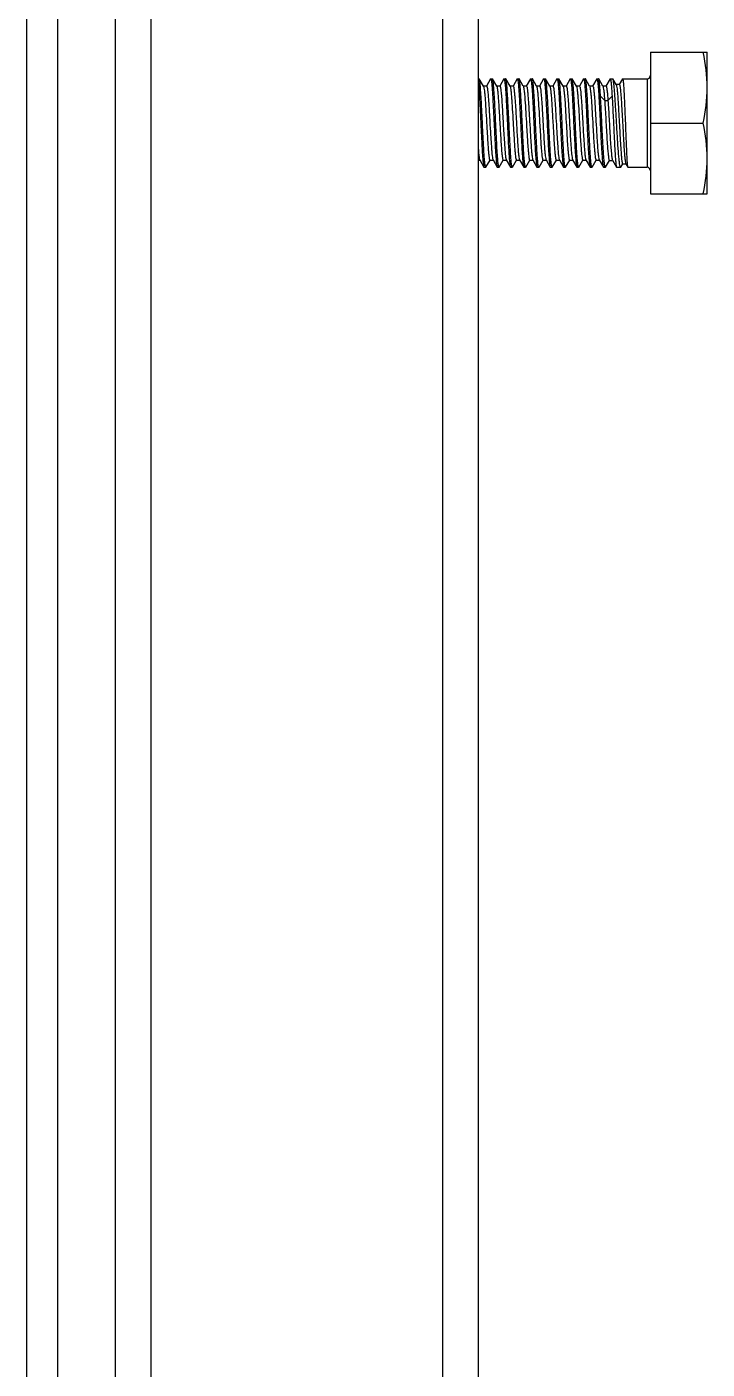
# Model space of a CAD drawing. Extents: x 1031190 to 1725648, y 733081 to 1571294.
# Drawn here: x 1132895 to 1133580, y 1236641 to 1237991 of the extents above; entities that cross this region are included whole.
import ezdxf

# ---------------------------------------------------------------- set-up
doc = ezdxf.new("R2010")
doc.units = 0
doc.header["$LTSCALE"] = 1000
doc.header["$MEASUREMENT"] = 0

msp = doc.modelspace()

# ---------------------------------------------------------------- linework, layer by layer
at = {"linetype": 'Continuous'}
for p, q in [((1132895.5, 1235660.5), (1132895.5, 1238674.2)), ((1132926.6, 1236243.7), (1132926.6, 1238542.7)), ((1132984.4, 1238358.6), (1132984.4, 1235399)), ((1133020, 1238358.6), (1133020, 1235399)), ((1133313.6, 1238358.6), (1133313.6, 1235399)), ((1133349.2, 1238358.6), (1133349.2, 1235399)), ((1133522.7, 1237965.4), (1133522.7, 1237823.1)), ((1133522.7, 1237965.4), (1133579.7, 1237965.4)), ((1133579.7, 1237823.1), (1133579.7, 1237965.4)), ((1133349.2, 1237938.8), (1133350.3, 1237938.8)), ((1133350.5, 1237938.6), (1133350.3, 1237938.8)), ((1133354.7, 1237931.4), (1133350.5, 1237938.6)), ((1133361.8, 1237938.6), (1133357.7, 1237931.5)), ((1133361.8, 1237938.6), (1133362, 1237938.8)), ((1133362, 1237938.8), (1133363.7, 1237938.8)), ((1133363.9, 1237938.6), (1133363.7, 1237938.8)), ((1133368.1, 1237931.4), (1133363.9, 1237938.6)), ((1133375.2, 1237938.6), (1133371.1, 1237931.5)), ((1133375.2, 1237938.6), (1133375.4, 1237938.8)), ((1133375.4, 1237938.8), (1133377, 1237938.8)), ((1133377.2, 1237938.6), (1133377, 1237938.8)), ((1133381.4, 1237931.4), (1133377.2, 1237938.6)), ((1133388.5, 1237938.6), (1133384.4, 1237931.5)), ((1133388.5, 1237938.6), (1133388.7, 1237938.8)), ((1133388.7, 1237938.8), (1133390.4, 1237938.8)), ((1133390.6, 1237938.6), (1133390.4, 1237938.8)), ((1133394.7, 1237931.4), (1133390.6, 1237938.6)), ((1133401.9, 1237938.6), (1133397.8, 1237931.5)), ((1133401.9, 1237938.6), (1133402.1, 1237938.8)), ((1133402.1, 1237938.8), (1133403.7, 1237938.8)), ((1133403.9, 1237938.6), (1133403.7, 1237938.8)), ((1133408.1, 1237931.4), (1133403.9, 1237938.6)), ((1133415.2, 1237938.6), (1133411.1, 1237931.5)), ((1133415.2, 1237938.6), (1133415.4, 1237938.8)), ((1133415.4, 1237938.8), (1133417.1, 1237938.8)), ((1133421.4, 1237931.4), (1133417.2, 1237938.6)), ((1133428.6, 1237938.6), (1133424.5, 1237931.5)), ((1133428.6, 1237938.6), (1133428.7, 1237938.8)), ((1133428.7, 1237938.8), (1133430.4, 1237938.8)), ((1133430.6, 1237938.6), (1133430.4, 1237938.8)), ((1133434.8, 1237931.4), (1133430.6, 1237938.6)), ((1133441.9, 1237938.6), (1133437.8, 1237931.5)), ((1133441.9, 1237938.6), (1133442.1, 1237938.8)), ((1133442.1, 1237938.8), (1133443.8, 1237938.8)), ((1133443.9, 1237938.6), (1133443.8, 1237938.8)), ((1133448.1, 1237931.4), (1133443.9, 1237938.6)), ((1133455.3, 1237938.6), (1133451.2, 1237931.5)), ((1133455.3, 1237938.6), (1133455.4, 1237938.8)), ((1133455.4, 1237938.8), (1133457.1, 1237938.8)), ((1133457.3, 1237938.6), (1133457.1, 1237938.8)), ((1133461.5, 1237931.4), (1133457.3, 1237938.6)), ((1133468.6, 1237938.6), (1133464.5, 1237931.5)), ((1133468.6, 1237938.6), (1133468.8, 1237938.8)), ((1133468.8, 1237938.8), (1133470.5, 1237938.8)), ((1133474.8, 1237931.4), (1133470.6, 1237938.6)), ((1133482, 1237938.6), (1133477.8, 1237931.5)), ((1133482, 1237938.6), (1133482.1, 1237938.8)), ((1133482.1, 1237938.8), (1133484.7, 1237938.8)), ((1133484.9, 1237938.6), (1133484.7, 1237938.8)), ((1133488.2, 1237932.9), (1133484.9, 1237938.6)), ((1133491.3, 1237933), (1133488.1, 1237933)), ((1133494.5, 1237938.6), (1133491.2, 1237933)), ((1133494.5, 1237938.6), (1133494.6, 1237938.8)), ((1133494.6, 1237938.8), (1133519.2, 1237938.8)), ((1133519.2, 1237938.8), (1133519.2, 1237849.8)), ((1133357.8, 1237931.5), (1133354.6, 1237931.5)), ((1133354.7, 1237931.4), (1133354.8, 1237931.1)), ((1133371.2, 1237931.5), (1133367.9, 1237931.5)), ((1133384.5, 1237931.5), (1133381.3, 1237931.5)), ((1133381.4, 1237931.4), (1133381.5, 1237931.1)), ((1133397.9, 1237931.5), (1133394.6, 1237931.5)), ((1133394.7, 1237931.4), (1133394.8, 1237931.2)), ((1133411.2, 1237931.5), (1133408, 1237931.5)), ((1133408.1, 1237931.4), (1133408.2, 1237931.2)), ((1133424.6, 1237931.5), (1133421.3, 1237931.5)), ((1133437.9, 1237931.5), (1133434.7, 1237931.5)), ((1133434.8, 1237931.4), (1133434.9, 1237931.2)), ((1133451.3, 1237931.5), (1133448, 1237931.5)), ((1133448.1, 1237931.4), (1133448.2, 1237931.2)), ((1133464.6, 1237931.5), (1133461.4, 1237931.5)), ((1133461.5, 1237931.4), (1133461.6, 1237931.2)), ((1133472.4, 1237921.2), (1133476.6, 1237916.8)), ((1133478, 1237931.5), (1133474.7, 1237931.5)), ((1133479.9, 1237916.8), (1133484.1, 1237921.2)), ((1133476.6, 1237916.8), (1133479.9, 1237916.8)), ((1133420.4, 1237894.3), (1133420.3, 1237896.7)), ((1133432, 1237896.7), (1133432.1, 1237894.3)), ((1133522.7, 1237894.3), (1133575.7, 1237894.3)), ((1133349.2, 1237857), (1133351.1, 1237857)), ((1133351, 1237857.2), (1133355.2, 1237849.9)), ((1133357.2, 1237849.9), (1133361.3, 1237857)), ((1133361.2, 1237857), (1133364.4, 1237857)), ((1133364.3, 1237857.2), (1133368.5, 1237849.9)), ((1133370.5, 1237849.9), (1133374.6, 1237857)), ((1133374.5, 1237857), (1133377.8, 1237857)), ((1133377.6, 1237857.2), (1133381.9, 1237849.9)), ((1133383.9, 1237849.9), (1133388, 1237857)), ((1133387.9, 1237857), (1133391.1, 1237857)), ((1133391, 1237857.2), (1133395.2, 1237849.9)), ((1133397.2, 1237849.9), (1133401.3, 1237857)), ((1133401.2, 1237857), (1133404.4, 1237857)), ((1133404.3, 1237857.2), (1133408.5, 1237849.9)), ((1133410.6, 1237849.9), (1133414.7, 1237857)), ((1133414.6, 1237857), (1133417.8, 1237857)), ((1133417.7, 1237857.2), (1133421.9, 1237849.9)), ((1133423.9, 1237849.9), (1133428, 1237857)), ((1133427.9, 1237857), (1133431.1, 1237857)), ((1133431, 1237857.2), (1133435.2, 1237849.9)), ((1133437.3, 1237849.9), (1133441.4, 1237857)), ((1133441.2, 1237857), (1133444.5, 1237857)), ((1133444.4, 1237857.2), (1133448.6, 1237849.9)), ((1133450.6, 1237849.9), (1133454.7, 1237857)), ((1133454.6, 1237857), (1133457.8, 1237857)), ((1133457.7, 1237857.2), (1133461.9, 1237849.9)), ((1133464, 1237849.9), (1133468, 1237857)), ((1133467.9, 1237857), (1133471.2, 1237857)), ((1133471.1, 1237857.2), (1133475.3, 1237849.9)), ((1133477.5, 1237850), (1133481.4, 1237856.7)), ((1133481.3, 1237856.7), (1133484.5, 1237856.7)), ((1133484.4, 1237856.9), (1133488.5, 1237849.9)), ((1133493, 1237850), (1133494.8, 1237853.1)), ((1133494.7, 1237853.1), (1133497.9, 1237853.1)), ((1133497.8, 1237853.3), (1133497.9, 1237853.1)), ((1133497.9, 1237853.1), (1133499.8, 1237849.9)), ((1133355.2, 1237849.9), (1133355.3, 1237849.8)), ((1133355.3, 1237849.8), (1133357, 1237849.8)), ((1133357.2, 1237849.9), (1133357, 1237849.8)), ((1133368.5, 1237849.9), (1133368.7, 1237849.8)), ((1133368.7, 1237849.8), (1133370.4, 1237849.8)), ((1133370.5, 1237849.9), (1133370.4, 1237849.8)), ((1133381.9, 1237849.9), (1133382, 1237849.8)), ((1133382, 1237849.8), (1133383.7, 1237849.8)), ((1133383.9, 1237849.9), (1133383.7, 1237849.8)), ((1133395.2, 1237849.9), (1133395.4, 1237849.8)), ((1133395.4, 1237849.8), (1133397, 1237849.8)), ((1133397.2, 1237849.9), (1133397, 1237849.8)), ((1133408.5, 1237849.9), (1133408.7, 1237849.8)), ((1133408.7, 1237849.8), (1133410.4, 1237849.8)), ((1133410.6, 1237849.9), (1133410.4, 1237849.8)), ((1133421.9, 1237849.9), (1133422.1, 1237849.8)), ((1133422.1, 1237849.8), (1133423.7, 1237849.8)), ((1133423.9, 1237849.9), (1133423.7, 1237849.8)), ((1133435.2, 1237849.9), (1133435.4, 1237849.8)), ((1133435.4, 1237849.8), (1133437.1, 1237849.8)), ((1133437.3, 1237849.9), (1133437.1, 1237849.8)), ((1133448.6, 1237849.9), (1133448.8, 1237849.8)), ((1133448.8, 1237849.8), (1133450.4, 1237849.8)), ((1133450.6, 1237849.9), (1133450.4, 1237849.8)), ((1133461.9, 1237849.9), (1133462.1, 1237849.8)), ((1133462.1, 1237849.8), (1133463.8, 1237849.8)), ((1133464, 1237849.9), (1133463.8, 1237849.8)), ((1133475.3, 1237849.9), (1133475.5, 1237849.8)), ((1133475.5, 1237849.8), (1133477.3, 1237849.8)), ((1133477.5, 1237850), (1133477.3, 1237849.8)), ((1133488.5, 1237849.9), (1133488.7, 1237849.8)), ((1133488.7, 1237849.8), (1133492.7, 1237849.8)), ((1133493, 1237850), (1133492.7, 1237849.8)), ((1133499.8, 1237849.9), (1133499.9, 1237849.8)), ((1133499.9, 1237849.8), (1133519.2, 1237849.8)), ((1133522.7, 1237823.1), (1133579.7, 1237823.1))]:
    msp.add_line(p, q, dxfattribs=at)
for centre, start, end in [((1133519.2, 1237942.3), 270, 0), ((1133519.2, 1237846.2), 0, 90)]:
    msp.add_arc(centre, 3.56, start, end, dxfattribs=at)
for points in [[(1133579.7, 1237929.9), (1133579.7, 1237941.8), (1133578.1, 1237953.8), (1133575.7, 1237965.4)], [(1133575.7, 1237894.3), (1133578.1, 1237906), (1133579.7, 1237917.9), (1133579.7, 1237929.9)], [(1133579.7, 1237858.7), (1133579.7, 1237870.6), (1133578.1, 1237882.6), (1133575.7, 1237894.3)], [(1133575.7, 1237823.1), (1133578.1, 1237834.8), (1133579.7, 1237846.7), (1133579.7, 1237858.7)]]:
    msp.add_open_spline(points, degree=3, dxfattribs=at)
for points, knots in [([(1133349.2, 1237937.2), (1133349.6, 1237935.2), (1133350, 1237929.9), (1133350.7, 1237920.4), (1133351.3, 1237908.1), (1133351.8, 1237899), (1133352, 1237894.3)], [0, 0, 0, 0, 0.140058, 0.370691, 0.667791, 1, 1, 1, 1]), ([(1133353.7, 1237894.3), (1133353.4, 1237899.7), (1133353, 1237907.5), (1133352.5, 1237917.6), (1133352.1, 1237924.1), (1133351.7, 1237929.5), (1133351.4, 1237933.8), (1133351, 1237936.7), (1133350.8, 1237938.2), (1133350.5, 1237938.6)], [0, 0, 0, 0, 0.363957, 0.530228, 0.678248, 0.80294, 0.900058, 0.966367, 1, 1, 1, 1]), ([(1133362, 1237938.8), (1133362.1, 1237938.8), (1133362.3, 1237938.4), (1133362.5, 1237937.8), (1133362.7, 1237936.7), (1133363, 1237934.5), (1133363.3, 1237930.8), (1133363.7, 1237925.3), (1133364.1, 1237918.7), (1133364.5, 1237911.1), (1133364.9, 1237902.8), (1133365.2, 1237897.2), (1133365.3, 1237894.3)], [0, 0, 0, 0, 0.006677, 0.021736, 0.045902, 0.079117, 0.171507, 0.295565, 0.446598, 0.618848, 0.805696, 1, 1, 1, 1]), ([(1133367, 1237894.3), (1133366.8, 1237899.7), (1133366.4, 1237907.5), (1133365.9, 1237917.6), (1133365.5, 1237924.1), (1133365.1, 1237929.5), (1133364.7, 1237933.8), (1133364.3, 1237936.7), (1133364.1, 1237938.2), (1133363.9, 1237938.6)], [0, 0, 0, 0, 0.363958, 0.530225, 0.678245, 0.80294, 0.90006, 0.966367, 1, 1, 1, 1]), ([(1133375.4, 1237938.8), (1133375.5, 1237938.8), (1133375.7, 1237938.4), (1133375.8, 1237937.8), (1133376, 1237936.7), (1133376.3, 1237934.5), (1133376.7, 1237930.8), (1133377.1, 1237925.3), (1133377.5, 1237918.7), (1133377.9, 1237911.1), (1133378.3, 1237902.8), (1133378.6, 1237897.2), (1133378.7, 1237894.3)], [0, 0, 0, 0, 0.006686, 0.021758, 0.045933, 0.079154, 0.171555, 0.295617, 0.446646, 0.618881, 0.805711, 1, 1, 1, 1]), ([(1133380.4, 1237894.3), (1133380.1, 1237899.7), (1133379.7, 1237907.5), (1133379.2, 1237917.6), (1133378.8, 1237924.1), (1133378.4, 1237929.5), (1133378.1, 1237933.8), (1133377.7, 1237936.7), (1133377.5, 1237938.2), (1133377.2, 1237938.6)], [0, 0, 0, 0, 0.363963, 0.530225, 0.678242, 0.802937, 0.90006, 0.966368, 1, 1, 1, 1]), ([(1133388.7, 1237938.8), (1133388.8, 1237938.8), (1133389, 1237938.4), (1133389.2, 1237937.8), (1133389.4, 1237936.7), (1133389.7, 1237934.5), (1133390, 1237930.8), (1133390.4, 1237925.3), (1133390.8, 1237918.7), (1133391.2, 1237911.1), (1133391.6, 1237902.8), (1133391.9, 1237897.2), (1133392, 1237894.3)], [0, 0, 0, 0, 0.006697, 0.021779, 0.045964, 0.079195, 0.171609, 0.295674, 0.446694, 0.618911, 0.805729, 1, 1, 1, 1]), ([(1133393.7, 1237894.3), (1133393.5, 1237899.7), (1133393.1, 1237907.5), (1133392.5, 1237917.6), (1133392.2, 1237924.1), (1133391.8, 1237929.5), (1133391.4, 1237933.8), (1133391, 1237936.7), (1133390.8, 1237938.2), (1133390.6, 1237938.6)], [0, 0, 0, 0, 0.363962, 0.530226, 0.678239, 0.802933, 0.900057, 0.966368, 1, 1, 1, 1]), ([(1133402.1, 1237938.8), (1133402.2, 1237938.8), (1133402.3, 1237938.4), (1133402.5, 1237937.8), (1133402.7, 1237936.7), (1133403, 1237934.5), (1133403.4, 1237930.8), (1133403.8, 1237925.3), (1133404.2, 1237918.7), (1133404.6, 1237911.1), (1133405, 1237902.8), (1133405.2, 1237897.2), (1133405.4, 1237894.3)], [0, 0, 0, 0, 0.006676, 0.021733, 0.045899, 0.079113, 0.171508, 0.295569, 0.446596, 0.61884, 0.805693, 1, 1, 1, 1]), ([(1133407.1, 1237894.3), (1133406.8, 1237899.7), (1133406.4, 1237907.5), (1133405.9, 1237917.6), (1133405.5, 1237924.1), (1133405.1, 1237929.5), (1133404.8, 1237933.8), (1133404.4, 1237936.7), (1133404.1, 1237938.2), (1133403.9, 1237938.6)], [0, 0, 0, 0, 0.363961, 0.530225, 0.678245, 0.802939, 0.90006, 0.966367, 1, 1, 1, 1]), ([(1133415.4, 1237938.8), (1133415.5, 1237938.8), (1133415.7, 1237938.4), (1133415.8, 1237937.8), (1133416.1, 1237936.7), (1133416.4, 1237934.5), (1133416.7, 1237930.8), (1133417.1, 1237925.3), (1133417.5, 1237918.7), (1133417.9, 1237911.1), (1133418.3, 1237902.8), (1133418.6, 1237897.2), (1133418.7, 1237894.3)], [0, 0, 0, 0, 0.006689, 0.021763, 0.04594, 0.079164, 0.171568, 0.295631, 0.446657, 0.618886, 0.805714, 1, 1, 1, 1]), ([(1133417.2, 1237938.6), (1133417.2, 1237938.6), (1133417.2, 1237938.7), (1133417.1, 1237938.8), (1133417.1, 1237938.8)], [0, 0, 0, 0, 0.600612, 1, 1, 1, 1]), ([(1133420.3, 1237896.7), (1133420, 1237901.8), (1133419.7, 1237909.3), (1133419.2, 1237918.8), (1133418.8, 1237925), (1133418.4, 1237930.1), (1133418.1, 1237934.1), (1133417.7, 1237936.8), (1133417.5, 1237938.2), (1133417.2, 1237938.6)], [0, 0, 0, 0, 0.367266, 0.533405, 0.680662, 0.804347, 0.900563, 0.966339, 1, 1, 1, 1]), ([(1133428.7, 1237938.8), (1133428.8, 1237938.8), (1133429, 1237938.4), (1133429.2, 1237937.9), (1133429.4, 1237936.8), (1133429.7, 1237934.8), (1133430, 1237931.3), (1133430.4, 1237926.2), (1133430.8, 1237919.9), (1133431.2, 1237912.7), (1133431.6, 1237904.9), (1133431.8, 1237899.5), (1133432, 1237896.7)], [0, 0, 0, 0, 0.006689, 0.021571, 0.045424, 0.078208, 0.169526, 0.292465, 0.442701, 0.6149, 0.802905, 1, 1, 1, 1]), ([(1133433.8, 1237894.3), (1133433.5, 1237899.7), (1133433.1, 1237907.5), (1133432.6, 1237917.6), (1133432.2, 1237924.1), (1133431.8, 1237929.5), (1133431.5, 1237933.8), (1133431.1, 1237936.7), (1133430.8, 1237938.2), (1133430.6, 1237938.6)], [0, 0, 0, 0, 0.363957, 0.530226, 0.678247, 0.80294, 0.900059, 0.966367, 1, 1, 1, 1]), ([(1133442.1, 1237938.8), (1133442.2, 1237938.8), (1133442.4, 1237938.4), (1133442.5, 1237937.8), (1133442.8, 1237936.7), (1133443, 1237934.5), (1133443.4, 1237930.8), (1133443.8, 1237925.3), (1133444.2, 1237918.7), (1133444.6, 1237911.1), (1133445, 1237902.8), (1133445.3, 1237897.2), (1133445.4, 1237894.3)], [0, 0, 0, 0, 0.00668, 0.021743, 0.045911, 0.079128, 0.171521, 0.29558, 0.446613, 0.618858, 0.805701, 1, 1, 1, 1]), ([(1133447.1, 1237894.3), (1133446.8, 1237899.7), (1133446.5, 1237907.5), (1133445.9, 1237917.6), (1133445.6, 1237924.1), (1133445.2, 1237929.5), (1133444.8, 1237933.8), (1133444.4, 1237936.7), (1133444.2, 1237938.2), (1133443.9, 1237938.6)], [0, 0, 0, 0, 0.363959, 0.530225, 0.678245, 0.80294, 0.900061, 0.966367, 1, 1, 1, 1]), ([(1133455.4, 1237938.8), (1133455.5, 1237938.8), (1133455.7, 1237938.4), (1133455.9, 1237937.8), (1133456.1, 1237936.7), (1133456.4, 1237934.5), (1133456.7, 1237930.8), (1133457.1, 1237925.3), (1133457.5, 1237918.7), (1133458, 1237911.1), (1133458.4, 1237902.8), (1133458.6, 1237897.2), (1133458.8, 1237894.3)], [0, 0, 0, 0, 0.006689, 0.021764, 0.045941, 0.079165, 0.171569, 0.295632, 0.446659, 0.618889, 0.805716, 1, 1, 1, 1]), ([(1133460.4, 1237894.3), (1133460.2, 1237899.7), (1133459.8, 1237907.5), (1133459.3, 1237917.6), (1133458.9, 1237924.1), (1133458.5, 1237929.5), (1133458.2, 1237933.8), (1133457.8, 1237936.7), (1133457.5, 1237938.2), (1133457.3, 1237938.6)], [0, 0, 0, 0, 0.363963, 0.530225, 0.678242, 0.802937, 0.90006, 0.966368, 1, 1, 1, 1]), ([(1133468.8, 1237938.8), (1133468.9, 1237938.8), (1133469.1, 1237938.4), (1133469.2, 1237937.8), (1133469.4, 1237936.7), (1133469.7, 1237934.5), (1133470.1, 1237930.8), (1133470.5, 1237925.3), (1133470.9, 1237918.7), (1133471.3, 1237911.1), (1133471.7, 1237902.8), (1133472, 1237897.2), (1133472.1, 1237894.3)], [0, 0, 0, 0, 0.006697, 0.021779, 0.045964, 0.079194, 0.171609, 0.295674, 0.446694, 0.618911, 0.805729, 1, 1, 1, 1]), ([(1133470.6, 1237938.6), (1133470.6, 1237938.6), (1133470.6, 1237938.7), (1133470.5, 1237938.8), (1133470.5, 1237938.8)], [0, 0, 0, 0, 0.600476, 1, 1, 1, 1]), ([(1133472.4, 1237921.2), (1133472.3, 1237923.5), (1133472, 1237927.5), (1133471.6, 1237932.7), (1133471.2, 1237936.1), (1133470.9, 1237937.8), (1133470.7, 1237938.4), (1133470.6, 1237938.6)], [0, 0, 0, 0, 0.387446, 0.690986, 0.897716, 0.962073, 1, 1, 1, 1]), ([(1133482.1, 1237938.8), (1133482.3, 1237938.8), (1133482.5, 1237938.2), (1133482.7, 1237937.4), (1133482.9, 1237935.9), (1133483.1, 1237934), (1133483.4, 1237931.4), (1133483.7, 1237927.1), (1133483.9, 1237923.7), (1133484.1, 1237921.2)], [0, 0, 0, 0, 0.021546, 0.072917, 0.155846, 0.269667, 0.412995, 0.584026, 1, 1, 1, 1]), ([(1133488.6, 1237894.3), (1133488.3, 1237899.6), (1133487.8, 1237907.4), (1133487.2, 1237917.4), (1133486.8, 1237923.9), (1133486.3, 1237929.3), (1133485.9, 1237933.6), (1133485.4, 1237936.5), (1133485.2, 1237938.1), (1133484.9, 1237938.6)], [0, 0, 0, 0, 0.361155, 0.526427, 0.673911, 0.798642, 0.896457, 0.964179, 1, 1, 1, 1]), ([(1133488.2, 1237932.9), (1133488.4, 1237932.4), (1133488.7, 1237930.9), (1133489.1, 1237928.1), (1133489.5, 1237924), (1133489.9, 1237918.7), (1133490.3, 1237912.5), (1133490.8, 1237903.1), (1133491.3, 1237893.3), (1133491.9, 1237883.4), (1133492.3, 1237876.3), (1133492.7, 1237869.9), (1133493.1, 1237864.3), (1133493.4, 1237859.7), (1133493.8, 1237856.4), (1133494.1, 1237854.3), (1133494.4, 1237853.4), (1133494.6, 1237853.1), (1133494.7, 1237853.1)], [0, 0, 0, 0, 0.018844, 0.055045, 0.107437, 0.174076, 0.252464, 0.339678, 0.527511, 0.621285, 0.710453, 0.791854, 0.862644, 0.920393, 0.963178, 0.989688, 0.996707, 1, 1, 1, 1]), ([(1133491.3, 1237933), (1133491.4, 1237933), (1133491.6, 1237932.7), (1133491.8, 1237932.2), (1133492, 1237931.3), (1133492.3, 1237929.3), (1133492.6, 1237926.1), (1133493, 1237921.4), (1133493.4, 1237915.6), (1133493.8, 1237909), (1133494.2, 1237901.9), (1133494.8, 1237892), (1133495.3, 1237882.2), (1133495.8, 1237872.9), (1133496.2, 1237866.9), (1133496.6, 1237861.8), (1133497, 1237857.8), (1133497.4, 1237855.1), (1133497.6, 1237853.7), (1133497.8, 1237853.3)], [0, 0, 0, 0, 0.003488, 0.010904, 0.022688, 0.038824, 0.083607, 0.143647, 0.216697, 0.300025, 0.390537, 0.484902, 0.671459, 0.756962, 0.833182, 0.897479, 0.947675, 0.982144, 1, 1, 1, 1]), ([(1133494.6, 1237938.8), (1133494.7, 1237938.8), (1133494.9, 1237938.4), (1133495, 1237937.8), (1133495.2, 1237936.7), (1133495.4, 1237934.5), (1133495.7, 1237930.8), (1133496, 1237925.3), (1133496.4, 1237918.7), (1133496.7, 1237911.1), (1133497, 1237902.8), (1133497.2, 1237897.2), (1133497.4, 1237894.3)], [0, 0, 0, 0, 0.006203, 0.021073, 0.045141, 0.078305, 0.170688, 0.294821, 0.44599, 0.618417, 0.805472, 1, 1, 1, 1]), ([(1133354.8, 1237931.1), (1133355, 1237930.6), (1133355.3, 1237929), (1133355.7, 1237926.2), (1133356.1, 1237922.2), (1133356.6, 1237915.1), (1133357.2, 1237904.7), (1133357.9, 1237893.8), (1133358.4, 1237884.7), (1133358.8, 1237878.3), (1133359.2, 1237872.4), (1133359.5, 1237867.2), (1133359.9, 1237863.1), (1133360.3, 1237860), (1133360.6, 1237858.1), (1133360.9, 1237857.2), (1133361.1, 1237857), (1133361.2, 1237857)], [0, 0, 0, 0, 0.023208, 0.06259, 0.116944, 0.184435, 0.349152, 0.534126, 0.626268, 0.713899, 0.79398, 0.86374, 0.920773, 0.963144, 0.989509, 0.996558, 1, 1, 1, 1]), ([(1133357.8, 1237931.5), (1133357.9, 1237931.5), (1133358.1, 1237931.3), (1133358.4, 1237930.4), (1133358.7, 1237928.5), (1133359.1, 1237925.3), (1133359.5, 1237920.9), (1133359.9, 1237915.7), (1133360.3, 1237909.6), (1133360.7, 1237903), (1133361.2, 1237893.8), (1133361.7, 1237884.6), (1133362.3, 1237875.9), (1133362.7, 1237870.2), (1133363, 1237865.4), (1133363.4, 1237861.6), (1133363.8, 1237859), (1133364.1, 1237857.6), (1133364.3, 1237857.2)], [0, 0, 0, 0, 0.003516, 0.010771, 0.037949, 0.081609, 0.140308, 0.211978, 0.294061, 0.383613, 0.477416, 0.664254, 0.750571, 0.827952, 0.893624, 0.945254, 0.981055, 1, 1, 1, 1]), ([(1133368.1, 1237931.4), (1133368.2, 1237931.1), (1133368.4, 1237930.4), (1133368.8, 1237928.3), (1133369.2, 1237924.4), (1133369.7, 1237918.3), (1133370.2, 1237910.7), (1133370.7, 1237902), (1133371.4, 1237890), (1133371.9, 1237881), (1133372.3, 1237875.1)], [0, 0, 0, 0, 0.014139, 0.038106, 0.114569, 0.22512, 0.362916, 0.519336, 0.684562, 1, 1, 1, 1]), ([(1133371.2, 1237931.5), (1133371.3, 1237931.5), (1133371.6, 1237931), (1133371.8, 1237930.1), (1133372.1, 1237928.5), (1133372.3, 1237926.3), (1133372.6, 1237923.5), (1133373, 1237918.9), (1133373.5, 1237912.2), (1133374, 1237903.3), (1133374.5, 1237893.8), (1133375.1, 1237884.3), (1133375.5, 1237878.1), (1133375.7, 1237875.1)], [0, 0, 0, 0, 0.007549, 0.025288, 0.053782, 0.092698, 0.14142, 0.199125, 0.337396, 0.498012, 0.669894, 0.841157, 1, 1, 1, 1]), ([(1133381.5, 1237931.1), (1133381.7, 1237930.6), (1133382, 1237929.1), (1133382.4, 1237926.2), (1133382.7, 1237922.2), (1133383.3, 1237915.1), (1133383.9, 1237904.8), (1133384.6, 1237893.8), (1133385.1, 1237884.8), (1133385.5, 1237878.3), (1133385.9, 1237872.4), (1133386.2, 1237867.3), (1133386.6, 1237863.1), (1133387, 1237860), (1133387.3, 1237858.1), (1133387.6, 1237857.2), (1133387.8, 1237857), (1133387.9, 1237857)], [0, 0, 0, 0, 0.022931, 0.062083, 0.116262, 0.183637, 0.34829, 0.533386, 0.625634, 0.713389, 0.793599, 0.863481, 0.920621, 0.963074, 0.989491, 0.996553, 1, 1, 1, 1]), ([(1133384.5, 1237931.5), (1133384.6, 1237931.5), (1133384.8, 1237931.3), (1133385.1, 1237930.4), (1133385.4, 1237928.5), (1133385.8, 1237925.3), (1133386.2, 1237920.9), (1133386.6, 1237915.7), (1133387, 1237909.6), (1133387.4, 1237903), (1133387.9, 1237893.8), (1133388.4, 1237884.6), (1133389, 1237875.9), (1133389.3, 1237870.2), (1133389.7, 1237865.4), (1133390.1, 1237861.6), (1133390.5, 1237859), (1133390.8, 1237857.6), (1133391, 1237857.2)], [0, 0, 0, 0, 0.003516, 0.010771, 0.037949, 0.081609, 0.140308, 0.211978, 0.294061, 0.383613, 0.477416, 0.664254, 0.750571, 0.827952, 0.893624, 0.945254, 0.981055, 1, 1, 1, 1]), ([(1133394.8, 1237931.2), (1133395.1, 1237930.6), (1133395.3, 1237929.1), (1133395.7, 1237926.3), (1133396.1, 1237922.3), (1133396.6, 1237915.2), (1133397.3, 1237904.8), (1133397.9, 1237893.9), (1133398.4, 1237884.8), (1133398.8, 1237878.3), (1133399.2, 1237872.4), (1133399.6, 1237867.3), (1133400, 1237863.1), (1133400.3, 1237860), (1133400.7, 1237858.1), (1133400.9, 1237857.2), (1133401.1, 1237857), (1133401.2, 1237857)], [0, 0, 0, 0, 0.022792, 0.061828, 0.11592, 0.183237, 0.347858, 0.533014, 0.625317, 0.713133, 0.793408, 0.863351, 0.920544, 0.963039, 0.989482, 0.996551, 1, 1, 1, 1]), ([(1133397.9, 1237931.5), (1133398, 1237931.5), (1133398.2, 1237931.3), (1133398.4, 1237930.4), (1133398.8, 1237928.5), (1133399.1, 1237925.3), (1133399.5, 1237920.9), (1133399.9, 1237915.7), (1133400.3, 1237909.6), (1133400.7, 1237903), (1133401.2, 1237893.8), (1133401.8, 1237884.6), (1133402.3, 1237875.9), (1133402.7, 1237870.2), (1133403.1, 1237865.4), (1133403.4, 1237861.6), (1133403.9, 1237859), (1133404.1, 1237857.6), (1133404.3, 1237857.2)], [0, 0, 0, 0, 0.003516, 0.010771, 0.037949, 0.081609, 0.140308, 0.211978, 0.294061, 0.383613, 0.477416, 0.664254, 0.750571, 0.827952, 0.893624, 0.945254, 0.981055, 1, 1, 1, 1]), ([(1133408.2, 1237931.2), (1133408.4, 1237930.6), (1133408.7, 1237929.1), (1133409.1, 1237926.3), (1133409.4, 1237922.3), (1133410, 1237915.2), (1133410.6, 1237904.9), (1133411.2, 1237893.9), (1133411.8, 1237884.8), (1133412.2, 1237878.4), (1133412.5, 1237872.4), (1133412.9, 1237867.3), (1133413.3, 1237863.1), (1133413.7, 1237860), (1133414, 1237858.1), (1133414.3, 1237857.2), (1133414.5, 1237857), (1133414.6, 1237857)], [0, 0, 0, 0, 0.022654, 0.061574, 0.115578, 0.182837, 0.347426, 0.532643, 0.624999, 0.712877, 0.793216, 0.863221, 0.920468, 0.963004, 0.989473, 0.996549, 1, 1, 1, 1]), ([(1133411.2, 1237931.5), (1133411.3, 1237931.5), (1133411.5, 1237931.3), (1133411.8, 1237930.4), (1133412.1, 1237928.5), (1133412.5, 1237925.3), (1133412.9, 1237920.9), (1133413.3, 1237915.7), (1133413.7, 1237909.6), (1133414.1, 1237903), (1133414.6, 1237893.8), (1133415.1, 1237884.6), (1133415.6, 1237875.9), (1133416, 1237870.2), (1133416.4, 1237865.4), (1133416.8, 1237861.6), (1133417.2, 1237859), (1133417.4, 1237857.6), (1133417.7, 1237857.2)], [0, 0, 0, 0, 0.003516, 0.010772, 0.037949, 0.081609, 0.140308, 0.211978, 0.294061, 0.383612, 0.477416, 0.664254, 0.750571, 0.827952, 0.893624, 0.945254, 0.981055, 1, 1, 1, 1]), ([(1133421.4, 1237931.4), (1133421.7, 1237931), (1133421.9, 1237929.8), (1133422.3, 1237927.5), (1133422.6, 1237924.1), (1133423, 1237919.8), (1133423.3, 1237914.7), (1133423.9, 1237906.8), (1133424.2, 1237900.6), (1133424.5, 1237896.3)], [0, 0, 0, 0, 0.036414, 0.10397, 0.201071, 0.324823, 0.471425, 0.636308, 1, 1, 1, 1]), ([(1133424.6, 1237931.5), (1133424.7, 1237931.5), (1133424.8, 1237931.3), (1133425.1, 1237930.4), (1133425.5, 1237928.5), (1133425.8, 1237925.3), (1133426.2, 1237921), (1133426.6, 1237915.8), (1133427.2, 1237907.4), (1133427.5, 1237900.8), (1133427.8, 1237896.3)], [0, 0, 0, 0, 0.007368, 0.022553, 0.07941, 0.170757, 0.293599, 0.443643, 0.615565, 1, 1, 1, 1]), ([(1133434.9, 1237931.2), (1133435.1, 1237930.7), (1133435.4, 1237929.2), (1133435.7, 1237926.3), (1133436.1, 1237922.4), (1133436.7, 1237915.3), (1133437.3, 1237904.9), (1133437.9, 1237894), (1133438.5, 1237884.9), (1133438.8, 1237878.4), (1133439.2, 1237872.5), (1133439.6, 1237867.3), (1133440, 1237863.1), (1133440.4, 1237860), (1133440.7, 1237858.1), (1133441, 1237857.2), (1133441.2, 1237857), (1133441.2, 1237857)], [0, 0, 0, 0, 0.022376, 0.061065, 0.114893, 0.182035, 0.346559, 0.531898, 0.624361, 0.712364, 0.792832, 0.86296, 0.920314, 0.962934, 0.989455, 0.996544, 1, 1, 1, 1]), ([(1133437.9, 1237931.5), (1133438, 1237931.5), (1133438.2, 1237931.3), (1133438.5, 1237930.4), (1133438.8, 1237928.5), (1133439.2, 1237925.3), (1133439.6, 1237920.9), (1133440, 1237915.7), (1133440.4, 1237909.6), (1133440.8, 1237903), (1133441.3, 1237893.8), (1133441.8, 1237884.6), (1133442.3, 1237875.9), (1133442.7, 1237870.2), (1133443.1, 1237865.4), (1133443.5, 1237861.6), (1133443.9, 1237859), (1133444.1, 1237857.6), (1133444.4, 1237857.2)], [0, 0, 0, 0, 0.003515, 0.010772, 0.037949, 0.081609, 0.140308, 0.211978, 0.294061, 0.383612, 0.477416, 0.664253, 0.750571, 0.827952, 0.893624, 0.945254, 0.981055, 1, 1, 1, 1]), ([(1133448.2, 1237931.2), (1133448.4, 1237930.7), (1133448.7, 1237929.2), (1133449.1, 1237926.4), (1133449.5, 1237922.4), (1133450, 1237915.3), (1133450.7, 1237905), (1133451.3, 1237894), (1133451.8, 1237884.9), (1133452.2, 1237878.4), (1133452.6, 1237872.5), (1133453, 1237867.3), (1133453.3, 1237863.1), (1133453.7, 1237860), (1133454.1, 1237858.1), (1133454.3, 1237857.2), (1133454.5, 1237857), (1133454.6, 1237857)], [0, 0, 0, 0, 0.022237, 0.060809, 0.11455, 0.181633, 0.346125, 0.531524, 0.624042, 0.712107, 0.792639, 0.862829, 0.920237, 0.962898, 0.989446, 0.996542, 1, 1, 1, 1]), ([(1133451.3, 1237931.5), (1133451.3, 1237931.5), (1133451.5, 1237931.3), (1133451.8, 1237930.4), (1133452.2, 1237928.5), (1133452.5, 1237925.3), (1133452.9, 1237920.9), (1133453.3, 1237915.7), (1133453.7, 1237909.6), (1133454.1, 1237903), (1133454.6, 1237893.8), (1133455.1, 1237884.6), (1133455.7, 1237875.9), (1133456.1, 1237870.2), (1133456.5, 1237865.4), (1133456.8, 1237861.6), (1133457.2, 1237859), (1133457.5, 1237857.6), (1133457.7, 1237857.2)], [0, 0, 0, 0, 0.003515, 0.010772, 0.037949, 0.081609, 0.140308, 0.211978, 0.294061, 0.383612, 0.477415, 0.664253, 0.750571, 0.827952, 0.893624, 0.945254, 0.981055, 1, 1, 1, 1]), ([(1133461.6, 1237931.2), (1133461.8, 1237930.7), (1133462, 1237929.2), (1133462.4, 1237926.4), (1133462.8, 1237922.4), (1133463.4, 1237915.4), (1133464, 1237905), (1133464.6, 1237894), (1133465.1, 1237884.9), (1133465.5, 1237878.4), (1133465.9, 1237872.5), (1133466.3, 1237867.3), (1133466.7, 1237863.1), (1133467.1, 1237860), (1133467.4, 1237858.1), (1133467.7, 1237857.2), (1133467.9, 1237857), (1133467.9, 1237857)], [0, 0, 0, 0, 0.022098, 0.060554, 0.114206, 0.18123, 0.34569, 0.53115, 0.623722, 0.711849, 0.792446, 0.862698, 0.92016, 0.962863, 0.989437, 0.99654, 1, 1, 1, 1]), ([(1133464.6, 1237931.5), (1133464.7, 1237931.5), (1133464.9, 1237931.3), (1133465.2, 1237930.4), (1133465.5, 1237928.5), (1133465.9, 1237925.3), (1133466.3, 1237920.9), (1133466.7, 1237915.7), (1133467, 1237909.6), (1133467.4, 1237903), (1133468, 1237893.8), (1133468.5, 1237884.6), (1133469, 1237875.9), (1133469.4, 1237870.2), (1133469.8, 1237865.4), (1133470.2, 1237861.6), (1133470.6, 1237859), (1133470.8, 1237857.6), (1133471.1, 1237857.2)], [0, 0, 0, 0, 0.003515, 0.010772, 0.037949, 0.081609, 0.140308, 0.211978, 0.294061, 0.383612, 0.477415, 0.664253, 0.750571, 0.827952, 0.893624, 0.945254, 0.981055, 1, 1, 1, 1]), ([(1133473.8, 1237894.3), (1133473.7, 1237896.7), (1133473.2, 1237905.6), (1133472.8, 1237914.6), (1133472.4, 1237921.2)], [0, 0, 0, 0, 0.2673, 1, 1, 1, 1]), ([(1133474.8, 1237931.4), (1133475.1, 1237930.9), (1133475.3, 1237929.3), (1133475.8, 1237926.4), (1133476.2, 1237922), (1133476.4, 1237918.7), (1133476.6, 1237916.8)], [0, 0, 0, 0, 0.108395, 0.316903, 0.618184, 1, 1, 1, 1]), ([(1133478, 1237931.5), (1133478.1, 1237931.5), (1133478.3, 1237931.1), (1133478.5, 1237930.4), (1133478.7, 1237929.2), (1133479.1, 1237926.7), (1133479.5, 1237922.5), (1133479.8, 1237918.9), (1133479.9, 1237916.8)], [0, 0, 0, 0, 0.023235, 0.075178, 0.15823, 0.271917, 0.585415, 1, 1, 1, 1]), ([(1133484.1, 1237921.2), (1133484.2, 1237919.2), (1133484.7, 1237910.2), (1133485.1, 1237901.2), (1133485.5, 1237894.3)], [0, 0, 0, 0, 0.22604, 1, 1, 1, 1]), ([(1133476.6, 1237916.8), (1133476.8, 1237913.8), (1133477.2, 1237907.4), (1133477.8, 1237897.6), (1133478.3, 1237887.5), (1133478.9, 1237877.9), (1133479.4, 1237870.6), (1133479.8, 1237865.6), (1133480.1, 1237862.5), (1133480.4, 1237860.2), (1133480.7, 1237858.3), (1133480.9, 1237857.4), (1133481.1, 1237856.7), (1133481.3, 1237856.7)], [0, 0, 0, 0, 0.15003, 0.317321, 0.489066, 0.652114, 0.794019, 0.853588, 0.904016, 0.944371, 0.97394, 0.992316, 1, 1, 1, 1]), ([(1133479.9, 1237916.8), (1133480.3, 1237910.8), (1133480.9, 1237901.4), (1133481.6, 1237888.8), (1133482.1, 1237879.5), (1133482.7, 1237871.3), (1133483.2, 1237865.3), (1133483.6, 1237861.4), (1133483.8, 1237859.4), (1133484.1, 1237857.9), (1133484.3, 1237857.2), (1133484.4, 1237856.9)], [0, 0, 0, 0, 0.303539, 0.468638, 0.62733, 0.768529, 0.882427, 0.926602, 0.961222, 0.985757, 1, 1, 1, 1]), ([(1133352, 1237894.3), (1133352.3, 1237888.9), (1133352.6, 1237881), (1133353.2, 1237871), (1133353.5, 1237864.5), (1133353.9, 1237859), (1133354.3, 1237854.7), (1133354.7, 1237851.9), (1133354.9, 1237850.4), (1133355.2, 1237849.9)], [0, 0, 0, 0, 0.364017, 0.530302, 0.678331, 0.803024, 0.900132, 0.966412, 1, 1, 1, 1]), ([(1133357, 1237849.8), (1133356.9, 1237849.8), (1133356.7, 1237850.1), (1133356.6, 1237850.7), (1133356.3, 1237851.8), (1133356.1, 1237854), (1133355.7, 1237857.8), (1133355.3, 1237863.2), (1133354.9, 1237869.9), (1133354.5, 1237877.5), (1133354.1, 1237885.7), (1133353.8, 1237891.4), (1133353.7, 1237894.3)], [0, 0, 0, 0, 0.006682, 0.021748, 0.045918, 0.079135, 0.171528, 0.295585, 0.446611, 0.618853, 0.805701, 1, 1, 1, 1]), ([(1133365.3, 1237894.3), (1133365.6, 1237888.9), (1133366, 1237881), (1133366.5, 1237871), (1133366.9, 1237864.5), (1133367.3, 1237859), (1133367.6, 1237854.7), (1133368, 1237851.9), (1133368.3, 1237850.4), (1133368.5, 1237849.9)], [0, 0, 0, 0, 0.364034, 0.530327, 0.678354, 0.803043, 0.900143, 0.966415, 1, 1, 1, 1]), ([(1133368.2, 1237871.3), (1133368.1, 1237873.1), (1133367.7, 1237880.8), (1133367.3, 1237888.4), (1133367, 1237894.3)], [0, 0, 0, 0, 0.233581, 1, 1, 1, 1]), ([(1133378.7, 1237894.3), (1133378.8, 1237892.3), (1133379.2, 1237884.6), (1133379.5, 1237877), (1133379.8, 1237871.3)], [0, 0, 0, 0, 0.261816, 1, 1, 1, 1]), ([(1133383.7, 1237849.8), (1133383.6, 1237849.8), (1133383.4, 1237850.1), (1133383.3, 1237850.7), (1133383, 1237851.8), (1133382.7, 1237854), (1133382.4, 1237857.8), (1133382, 1237863.2), (1133381.6, 1237869.9), (1133381.2, 1237877.5), (1133380.8, 1237885.7), (1133380.5, 1237891.4), (1133380.4, 1237894.3)], [0, 0, 0, 0, 0.006692, 0.02177, 0.045951, 0.079177, 0.171585, 0.295649, 0.446674, 0.618898, 0.805721, 1, 1, 1, 1]), ([(1133392, 1237894.3), (1133392.3, 1237888.9), (1133392.7, 1237881), (1133393.2, 1237871), (1133393.6, 1237864.5), (1133394, 1237859), (1133394.3, 1237854.7), (1133394.7, 1237851.9), (1133395, 1237850.4), (1133395.2, 1237849.9)], [0, 0, 0, 0, 0.364024, 0.530311, 0.678341, 0.803035, 0.90014, 0.966414, 1, 1, 1, 1]), ([(1133397, 1237849.8), (1133397, 1237849.8), (1133396.8, 1237850.1), (1133396.6, 1237850.7), (1133396.4, 1237851.8), (1133396.1, 1237854), (1133395.7, 1237857.8), (1133395.3, 1237863.2), (1133394.9, 1237869.9), (1133394.5, 1237877.5), (1133394.1, 1237885.7), (1133393.9, 1237891.4), (1133393.7, 1237894.3)], [0, 0, 0, 0, 0.006683, 0.021749, 0.045921, 0.079139, 0.171536, 0.295597, 0.446627, 0.618868, 0.805705, 1, 1, 1, 1]), ([(1133405.4, 1237894.3), (1133405.6, 1237888.9), (1133406, 1237881), (1133406.6, 1237871), (1133406.9, 1237864.5), (1133407.3, 1237859), (1133407.7, 1237854.7), (1133408.1, 1237851.9), (1133408.3, 1237850.4), (1133408.5, 1237849.9)], [0, 0, 0, 0, 0.364021, 0.530312, 0.678344, 0.803036, 0.900139, 0.966413, 1, 1, 1, 1]), ([(1133410.4, 1237849.8), (1133410.3, 1237849.8), (1133410.1, 1237850.1), (1133409.9, 1237850.7), (1133409.7, 1237851.8), (1133409.4, 1237854), (1133409.1, 1237857.8), (1133408.7, 1237863.2), (1133408.3, 1237869.9), (1133407.9, 1237877.5), (1133407.5, 1237885.7), (1133407.2, 1237891.4), (1133407.1, 1237894.3)], [0, 0, 0, 0, 0.006673, 0.021728, 0.04589, 0.079102, 0.171488, 0.295544, 0.446579, 0.618833, 0.80569, 1, 1, 1, 1]), ([(1133418.7, 1237894.3), (1133419, 1237888.9), (1133419.4, 1237881), (1133419.9, 1237871), (1133420.3, 1237864.5), (1133420.7, 1237859), (1133421, 1237854.7), (1133421.4, 1237851.9), (1133421.6, 1237850.4), (1133421.9, 1237849.9)], [0, 0, 0, 0, 0.364022, 0.530315, 0.678347, 0.803036, 0.900137, 0.966413, 1, 1, 1, 1]), ([(1133423.7, 1237849.8), (1133423.6, 1237849.8), (1133423.4, 1237850.1), (1133423.3, 1237850.7), (1133423.1, 1237851.8), (1133422.8, 1237854), (1133422.4, 1237857.8), (1133422, 1237863.2), (1133421.6, 1237869.9), (1133421.2, 1237877.5), (1133420.8, 1237885.7), (1133420.5, 1237891.4), (1133420.4, 1237894.3)], [0, 0, 0, 0, 0.006671, 0.021725, 0.045886, 0.079098, 0.171491, 0.295553, 0.446588, 0.618835, 0.805687, 1, 1, 1, 1]), ([(1133424.5, 1237896.3), (1133424.6, 1237893.8), (1133424.9, 1237888.8), (1133425.3, 1237881.6), (1133425.7, 1237874.9), (1133426.1, 1237869), (1133426.5, 1237864.1), (1133426.9, 1237860.8), (1133427.2, 1237858.8), (1133427.4, 1237857.9), (1133427.6, 1237857.3), (1133427.8, 1237857), (1133427.9, 1237857)], [0, 0, 0, 0, 0.191103, 0.376469, 0.548513, 0.700189, 0.825314, 0.918839, 0.952565, 0.977198, 0.992701, 1, 1, 1, 1]), ([(1133427.8, 1237896.3), (1133428.1, 1237891.6), (1133428.4, 1237884.8), (1133429, 1237876), (1133429.4, 1237870.3), (1133429.8, 1237865.4), (1133430.1, 1237861.6), (1133430.5, 1237859), (1133430.8, 1237857.6), (1133431, 1237857.2)], [0, 0, 0, 0, 0.357179, 0.522363, 0.670515, 0.796289, 0.895183, 0.963748, 1, 1, 1, 1]), ([(1133432.1, 1237894.3), (1133432.3, 1237888.9), (1133432.7, 1237881), (1133433.2, 1237871), (1133433.6, 1237864.5), (1133434, 1237859), (1133434.4, 1237854.7), (1133434.8, 1237851.9), (1133435, 1237850.4), (1133435.2, 1237849.9)], [0, 0, 0, 0, 0.364016, 0.530299, 0.678328, 0.803022, 0.900132, 0.966412, 1, 1, 1, 1]), ([(1133437.1, 1237849.8), (1133437, 1237849.8), (1133436.8, 1237850.1), (1133436.6, 1237850.7), (1133436.4, 1237851.8), (1133436.1, 1237854), (1133435.8, 1237857.8), (1133435.4, 1237863.2), (1133435, 1237869.9), (1133434.6, 1237877.5), (1133434.2, 1237885.7), (1133433.9, 1237891.4), (1133433.8, 1237894.3)], [0, 0, 0, 0, 0.006683, 0.021751, 0.045922, 0.07914, 0.171535, 0.295594, 0.446618, 0.618857, 0.805703, 1, 1, 1, 1]), ([(1133445.4, 1237894.3), (1133445.7, 1237888.9), (1133446.1, 1237881), (1133446.6, 1237871), (1133447, 1237864.5), (1133447.4, 1237859), (1133447.7, 1237854.7), (1133448.1, 1237851.9), (1133448.3, 1237850.4), (1133448.6, 1237849.9)], [0, 0, 0, 0, 0.364034, 0.530325, 0.678352, 0.803041, 0.900142, 0.966414, 1, 1, 1, 1]), ([(1133450.4, 1237849.8), (1133450.3, 1237849.8), (1133450.1, 1237850.1), (1133450, 1237850.7), (1133449.8, 1237851.8), (1133449.5, 1237854), (1133449.1, 1237857.8), (1133448.7, 1237863.2), (1133448.3, 1237869.9), (1133447.9, 1237877.5), (1133447.5, 1237885.7), (1133447.2, 1237891.4), (1133447.1, 1237894.3)], [0, 0, 0, 0, 0.006696, 0.021778, 0.045963, 0.079194, 0.171608, 0.295673, 0.446692, 0.618909, 0.805729, 1, 1, 1, 1]), ([(1133458.8, 1237894.3), (1133459, 1237888.9), (1133459.4, 1237881), (1133459.9, 1237871), (1133460.3, 1237864.5), (1133460.7, 1237859), (1133461.1, 1237854.7), (1133461.5, 1237851.9), (1133461.7, 1237850.4), (1133461.9, 1237849.9)], [0, 0, 0, 0, 0.364027, 0.530312, 0.678339, 0.803032, 0.900139, 0.966415, 1, 1, 1, 1]), ([(1133463.8, 1237849.8), (1133463.7, 1237849.8), (1133463.5, 1237850.1), (1133463.3, 1237850.7), (1133463.1, 1237851.8), (1133462.8, 1237854), (1133462.5, 1237857.8), (1133462.1, 1237863.2), (1133461.7, 1237869.9), (1133461.3, 1237877.5), (1133460.9, 1237885.7), (1133460.6, 1237891.4), (1133460.4, 1237894.3)], [0, 0, 0, 0, 0.006693, 0.021771, 0.045952, 0.079179, 0.171588, 0.295652, 0.446676, 0.6189, 0.805722, 1, 1, 1, 1]), ([(1133472.1, 1237894.3), (1133472.4, 1237888.9), (1133472.7, 1237881), (1133473.3, 1237871), (1133473.7, 1237864.5), (1133474.1, 1237859), (1133474.4, 1237854.7), (1133474.8, 1237851.9), (1133475, 1237850.4), (1133475.3, 1237849.9)], [0, 0, 0, 0, 0.364025, 0.530311, 0.678341, 0.803035, 0.90014, 0.966414, 1, 1, 1, 1]), ([(1133477.3, 1237849.8), (1133477.2, 1237849.8), (1133477, 1237850.1), (1133476.8, 1237850.7), (1133476.6, 1237851.8), (1133476.3, 1237854), (1133475.9, 1237857.7), (1133475.5, 1237863.2), (1133475.1, 1237869.9), (1133474.6, 1237877.5), (1133474.2, 1237885.7), (1133473.9, 1237891.4), (1133473.8, 1237894.3)], [0, 0, 0, 0, 0.006868, 0.022, 0.046199, 0.079427, 0.17181, 0.295831, 0.44681, 0.618994, 0.805771, 1, 1, 1, 1]), ([(1133485.5, 1237894.3), (1133485.7, 1237888.9), (1133486.1, 1237881), (1133486.6, 1237870.9), (1133487, 1237864.4), (1133487.3, 1237858.9), (1133487.7, 1237854.7), (1133488.1, 1237851.8), (1133488.3, 1237850.3), (1133488.5, 1237849.9)], [0, 0, 0, 0, 0.365079, 0.53175, 0.679987, 0.804667, 0.901508, 0.967249, 1, 1, 1, 1]), ([(1133492.7, 1237849.8), (1133492.6, 1237849.8), (1133492.3, 1237850.1), (1133492, 1237851.2), (1133491.5, 1237853.7), (1133491.1, 1237857.7), (1133490.6, 1237863.2), (1133490.1, 1237869.9), (1133489.6, 1237877.5), (1133489.1, 1237885.7), (1133488.8, 1237891.4), (1133488.6, 1237894.3)], [0, 0, 0, 0, 0.007547, 0.022985, 0.080637, 0.173055, 0.296975, 0.447746, 0.61965, 0.806111, 1, 1, 1, 1]), ([(1133497.4, 1237894.3), (1133497.6, 1237888.8), (1133497.9, 1237880.9), (1133498.3, 1237870.7), (1133498.6, 1237864.1), (1133498.9, 1237858.7), (1133499.1, 1237854.4), (1133499.5, 1237851.7), (1133499.6, 1237850.3), (1133499.8, 1237849.9)], [0, 0, 0, 0, 0.36864, 0.53657, 0.68548, 0.810114, 0.906077, 0.97003, 1, 1, 1, 1]), ([(1133349.2, 1237871.4), (1133349.4, 1237869.6), (1133349.6, 1237866.4), (1133350, 1237862.1), (1133350.4, 1237859.2), (1133350.7, 1237857.6), (1133351, 1237857.2)], [0, 0, 0, 0, 0.381924, 0.683092, 0.891493, 1, 1, 1, 1]), ([(1133370.4, 1237849.8), (1133370.2, 1237849.8), (1133370, 1237850.5), (1133369.8, 1237851.4), (1133369.5, 1237853.3), (1133369.2, 1237855.7), (1133369, 1237858.9), (1133368.6, 1237864.1), (1133368.3, 1237868.4), (1133368.2, 1237871.3)], [0, 0, 0, 0, 0.021095, 0.073096, 0.157182, 0.272316, 0.416719, 0.588047, 1, 1, 1, 1]), ([(1133372.3, 1237875.1), (1133372.5, 1237872.6), (1133372.7, 1237869), (1133373.1, 1237864.6), (1133373.4, 1237862), (1133373.7, 1237859.9), (1133373.9, 1237858.4), (1133374.1, 1237857.5), (1133374.4, 1237857), (1133374.5, 1237857)], [0, 0, 0, 0, 0.410879, 0.581806, 0.725913, 0.840918, 0.925076, 0.977487, 1, 1, 1, 1]), ([(1133375.7, 1237875.1), (1133375.8, 1237872.8), (1133376.1, 1237868.7), (1133376.6, 1237863.3), (1133377, 1237859.9), (1133377.3, 1237858), (1133377.5, 1237857.4), (1133377.6, 1237857.2)], [0, 0, 0, 0, 0.381097, 0.684377, 0.893928, 0.960143, 1, 1, 1, 1]), ([(1133379.8, 1237871.3), (1133380, 1237868.6), (1133380.3, 1237863.6), (1133380.7, 1237857.8), (1133381.1, 1237854.2), (1133381.3, 1237852.2), (1133381.6, 1237850.9), (1133381.7, 1237850.2), (1133381.9, 1237849.9)], [0, 0, 0, 0, 0.386254, 0.691736, 0.808776, 0.899775, 0.963628, 1, 1, 1, 1])]:
    msp.add_open_spline(points, degree=3, knots=knots, dxfattribs=at)

doc.saveas('drawing.dxf')
